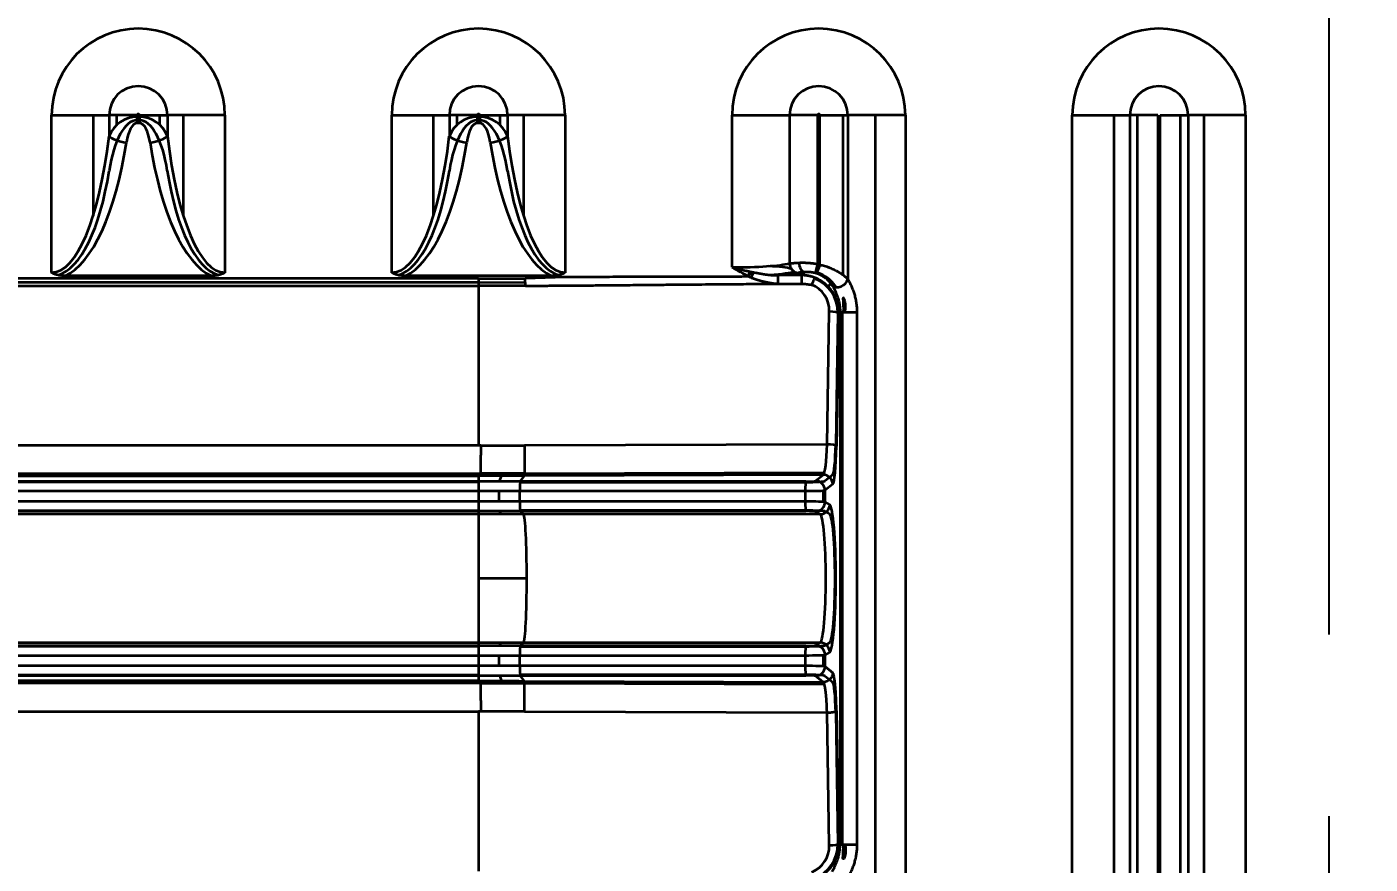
# Model space of a CAD drawing. Header units: millimetres. Extents: x 126 to 861, y 86 to 521.
# Drawn here: x 291.7 to 363.1, y 360.2 to 404.7 of the extents above; entities that cross this region are included whole.
import ezdxf

# ---------------------------------------------------------------- set-up
doc = ezdxf.new("R2010")
doc.units = ezdxf.units.MM
doc.linetypes.add('CENTER', pattern=[50.8, 31.75, -6.35, 6.35, -6.35])
doc.layers.add('10', color=7, linetype='Continuous', true_color=0xffffff)
doc.layers.add('dim', color=82, linetype='Continuous', lineweight=9)
doc.styles.add('Capful-A', font='')
doc.styles.get('Capful-A').set_extended_font_data('Microsoft YaHei')
doc.dimstyles.new('Capful-A-1.0', dxfattribs={"dimtxt": 2.5, "dimasz": 2.5, "dimexe": 1.5, "dimexo": 1, "dimgap": 1.5, "dimtad": 0, "dimdsep": 46, "dimtxsty": 'Capful-A', "dimcen": 0, "dimclrt": 2, "dimazin": 2, "dimtfac": 1, "dimtmove": 0, "dimatfit": 3, "dimfxl": 0, "dimtolj": 1, "dimtzin": 0, "dimarcsym": 0})

# ---------------------------------------------------------------- blocks, each defined once
blk = doc.blocks.new('*D37')
at = {"layer": 'Defpoints', "color": 0, "transparency": 16777216}
for p in [(355.713, 434.203), (360.922, 330.775)]:
    blk.add_point(p, dxfattribs=at)
at = {"layer": 'dim', "color": 0, "lineweight": -2, "transparency": 16777216}
blk.add_line((356.213, 434.203), (357.849, 434.203), dxfattribs=at)
at = {"layer": 'dim', "color": 2, "transparency": 16777216, "insert": (363.298, 434.203), "char_height": 2.5, "attachment_point": 5, "style": 'Capful-A', "bg_fill": 3, "box_fill_scale": 1.1, "bg_fill_color": 256, "bg_fill_true_color": 13158600, "bg_fill_transparency": 0}
blk.add_mtext('\\A1;103.43', dxfattribs=at)
at = {"layer": 'Defpoints', "color": 0, "transparency": 16777216}
blk.add_point((357.849, 434.203), dxfattribs=at)
blk = doc.blocks.new('*D38')
at = {"layer": 'Defpoints', "color": 0, "transparency": 16777216}
for p in [(406.147, 434.203), (360.922, 330.775)]:
    blk.add_point(p, dxfattribs=at)
at = {"layer": 'dim', "color": 0, "lineweight": -2, "transparency": 16777216}
blk.add_line((406.647, 434.203), (413.402, 434.203), dxfattribs=at)
at = {"layer": 'dim', "color": 2, "transparency": 16777216, "insert": (418.851, 434.203), "char_height": 2.5, "attachment_point": 5, "style": 'Capful-A', "bg_fill": 3, "box_fill_scale": 1.1, "bg_fill_color": 256, "bg_fill_true_color": 13158600, "bg_fill_transparency": 0}
blk.add_mtext('\\A1;103.43', dxfattribs=at)
at = {"layer": 'Defpoints', "color": 0, "transparency": 16777216}
blk.add_point((413.402, 434.203), dxfattribs=at)
blk = doc.blocks.new('*D39')
at = {"layer": 'Defpoints', "color": 0, "transparency": 16777216}
for p in [(406.147, 434.203), (360.922, 330.775)]:
    blk.add_point(p, dxfattribs=at)
at = {"layer": 'dim', "color": 0, "lineweight": -2, "transparency": 16777216}
blk.add_line((406.147, 434.702), (406.147, 442.193), dxfattribs=at)
at = {"layer": 'dim', "color": 2, "transparency": 16777216, "insert": (406.147, 446.831), "char_height": 2.5, "attachment_point": 5, "rotation": 90, "style": 'Capful-A', "bg_fill": 3, "box_fill_scale": 1.1, "bg_fill_color": 256, "bg_fill_true_color": 13158600, "bg_fill_transparency": 0}
blk.add_mtext('\\A1;45.23', dxfattribs=at)
at = {"layer": 'Defpoints', "color": 0, "transparency": 16777216}
blk.add_point((406.147, 442.193), dxfattribs=at)

msp = doc.modelspace()

# ---------------------------------------------------------------- linework, layer by layer
at = {"layer": '10', "color": 7, "linetype": 'Continuous', "lineweight": 35}
for p, q in [((293.001, 391.666), (293.001, 400.033)), ((293.001, 400.033), (296.058, 400.033)), ((295.204, 400.033), (295.204, 394.66)), ((296.058, 400.033), (296.058, 398.927)), ((297.54, 400.033), (296.058, 400.033)), ((296.472, 399.528), (296.472, 400.033)), ((297.54, 400.033), (297.54, 399.95)), ((297.54, 399.95), (297.674, 399.95)), ((297.54, 399.95), (297.54, 399.608)), ((297.674, 399.95), (297.674, 400.033)), ((297.674, 400.033), (299.156, 400.033)), ((297.674, 399.95), (297.674, 399.608)), ((298.742, 400.033), (298.742, 399.528)), ((302.213, 400.033), (299.156, 400.033)), ((299.156, 400.033), (299.156, 398.927)), ((300.011, 394.66), (300.011, 400.033)), ((302.213, 400.033), (302.213, 391.666)), ((311.091, 391.666), (311.091, 400.033)), ((311.091, 400.033), (314.148, 400.033)), ((313.294, 400.033), (313.294, 394.66)), ((314.148, 400.033), (314.148, 398.927)), ((315.63, 400.033), (314.148, 400.033)), ((314.562, 399.528), (314.562, 400.033)), ((315.63, 400.033), (315.63, 399.95)), ((315.63, 399.95), (315.63, 399.608)), ((315.63, 399.95), (315.764, 399.95)), ((315.764, 399.95), (315.764, 400.033)), ((315.764, 400.033), (317.246, 400.033)), ((315.764, 399.95), (315.764, 399.608)), ((316.832, 400.033), (316.832, 399.528)), ((320.303, 400.033), (317.246, 400.033)), ((317.246, 400.033), (317.246, 398.927)), ((318.101, 394.66), (318.101, 400.033)), ((320.303, 400.033), (320.303, 391.666)), ((329.181, 400.033), (332.238, 400.033)), ((329.181, 391.951), (329.181, 400.033)), ((333.72, 400.033), (332.238, 400.033)), ((332.238, 400.033), (332.238, 392.155)), ((333.72, 400.033), (333.72, 392.127)), ((333.854, 400.033), (335.336, 400.033)), ((333.854, 392.087), (333.854, 400.033)), ((335.091, 391.537), (335.091, 400.033)), ((338.393, 400.033), (335.336, 400.033)), ((335.336, 400.033), (335.336, 391.318)), ((336.811, 323.062), (336.811, 400.033)), ((338.393, 400.033), (338.393, 321.424)), ((347.271, 321.424), (347.271, 400.033)), ((347.271, 400.033), (350.328, 400.033)), ((349.474, 400.033), (349.474, 324.839)), ((350.328, 400.033), (350.328, 329.707)), ((351.81, 400.033), (350.328, 400.033)), ((350.742, 329.707), (350.742, 400.033)), ((351.81, 400.033), (351.81, 329.707)), ((351.944, 329.707), (351.944, 400.033)), ((351.944, 400.033), (353.426, 400.033)), ((353.012, 400.033), (353.012, 329.707)), ((356.483, 400.033), (353.426, 400.033)), ((353.426, 400.033), (353.426, 329.707)), ((354.281, 324.839), (354.281, 400.033)), ((356.483, 400.033), (356.483, 321.424)), ((297.674, 399.774), (297.54, 399.774)), ((297.674, 399.608), (297.54, 399.608)), ((315.764, 399.774), (315.63, 399.774)), ((315.764, 399.608), (315.63, 399.608)), ((333.72, 392.175), (333.676, 392.135)), ((301.494, 391.49), (293.72, 391.49)), ((319.584, 391.49), (311.81, 391.49)), ((332.876, 391.528), (331.63, 391.528)), ((332.876, 391.528), (333.042, 391.693)), ((315.697, 391.351), (286.552, 391.351)), ((286.552, 391.155), (315.697, 391.155)), ((286.552, 390.963), (315.697, 390.963)), ((315.697, 391.351), (315.697, 390.963)), ((315.697, 391.15), (318.188, 391.16)), ((318.189, 390.967), (318.188, 391.355)), ((334.284, 390.933), (334.436, 391.085)), ((334.23, 382.538), (334.351, 389.596)), ((334.812, 389.531), (334.691, 382.527)), ((334.852, 389.499), (334.731, 382.441)), ((334.925, 389.572), (334.852, 389.499)), ((334.925, 389.572), (334.925, 361.249)), ((335.033, 389.572), (335.033, 361.249)), ((335.816, 389.572), (335.816, 361.249)), ((315.697, 382.475), (286.552, 382.475)), ((334.23, 382.538), (318.139, 382.479)), ((318.139, 382.479), (318.145, 380.862)), ((315.789, 380.965), (286.552, 380.967)), ((286.552, 380.858), (315.698, 380.858)), ((315.697, 380.858), (315.697, 380.562)), ((318.145, 380.988), (315.791, 380.98)), ((316.809, 380.562), (316.921, 380.859)), ((317.92, 380.562), (318.145, 380.862)), ((334.085, 381.028), (318.145, 380.969)), ((334.028, 380.92), (318.145, 380.862)), ((333.623, 380.596), (334.028, 380.92)), ((334.531, 380.922), (334.125, 380.596)), ((315.697, 380.562), (286.552, 380.562)), ((315.697, 380.529), (286.552, 380.529)), ((286.552, 380.06), (315.697, 380.06)), ((317.92, 380.562), (315.697, 380.562)), ((315.697, 380.562), (315.697, 380.06)), ((315.697, 380.06), (317.896, 380.06)), ((315.697, 380.06), (315.697, 379.498)), ((316.797, 379.498), (316.797, 380.06)), ((317.896, 380.06), (333.072, 380.06)), ((317.896, 379.498), (317.896, 380.06)), ((317.913, 380.529), (333.089, 380.529)), ((333.096, 380.562), (317.92, 380.562)), ((333.072, 380.06), (333.072, 379.498)), ((334.041, 379.482), (334.041, 380.083)), ((334.531, 380.419), (334.126, 380.094)), ((334.126, 379.473), (334.126, 380.094)), ((315.697, 379.498), (286.552, 379.498)), ((317.896, 379.498), (315.697, 379.498)), ((315.697, 379.498), (315.697, 378.997)), ((333.072, 379.498), (317.896, 379.498)), ((334.126, 379.473), (334.373, 379.324)), ((286.552, 379.021), (315.697, 379.021)), ((286.552, 378.997), (315.697, 378.997)), ((315.697, 378.822), (286.552, 378.822)), ((315.697, 378.997), (317.921, 378.997)), ((315.697, 378.997), (315.697, 378.822)), ((315.697, 378.822), (315.697, 371.998)), ((318.095, 378.822), (315.697, 378.822)), ((316.897, 378.822), (316.81, 378.997)), ((333.09, 379.021), (317.914, 379.021)), ((318.095, 378.822), (317.921, 378.997)), ((317.921, 378.997), (333.097, 378.997)), ((333.871, 378.822), (318.095, 378.822)), ((333.871, 378.822), (333.624, 378.971)), ((334.125, 378.971), (334.371, 378.823)), ((318.264, 375.41), (315.697, 375.41)), ((286.552, 371.998), (315.697, 371.998)), ((315.697, 371.824), (286.552, 371.824)), ((315.697, 371.799), (286.552, 371.799)), ((315.697, 371.998), (318.095, 371.998)), ((315.697, 371.998), (315.697, 371.824)), ((317.921, 371.824), (315.697, 371.824)), ((315.697, 371.824), (315.697, 371.322)), ((316.81, 371.824), (316.897, 371.998)), ((317.914, 371.799), (333.09, 371.799)), ((317.921, 371.824), (318.095, 371.998)), ((333.097, 371.824), (317.921, 371.824)), ((318.095, 371.998), (333.871, 371.998)), ((333.624, 371.849), (333.871, 371.998)), ((334.371, 371.997), (334.125, 371.849)), ((334.373, 371.496), (334.126, 371.347)), ((286.552, 371.322), (315.697, 371.322)), ((315.697, 370.76), (286.552, 370.76)), ((315.697, 371.322), (317.896, 371.322)), ((315.697, 371.322), (315.697, 370.76)), ((315.697, 370.76), (315.697, 370.259)), ((317.896, 370.76), (315.697, 370.76)), ((316.797, 370.76), (316.797, 371.322)), ((317.896, 371.322), (333.072, 371.322)), ((317.896, 370.76), (317.896, 371.322)), ((333.072, 370.76), (317.896, 370.76)), ((333.072, 371.322), (333.072, 370.76)), ((334.041, 370.738), (334.041, 371.339)), ((334.126, 370.726), (334.126, 371.347)), ((334.126, 370.726), (334.531, 370.401)), ((286.552, 370.291), (315.697, 370.291)), ((286.552, 370.259), (315.697, 370.259)), ((315.698, 369.963), (286.552, 369.963)), ((315.697, 370.259), (315.697, 369.963)), ((315.697, 370.259), (317.92, 370.259)), ((316.809, 370.259), (316.921, 369.961)), ((333.089, 370.291), (317.913, 370.291)), ((317.92, 370.259), (333.096, 370.259)), ((318.145, 369.958), (317.92, 370.259)), ((318.139, 368.341), (318.145, 369.958)), ((318.145, 369.958), (334.028, 369.9)), ((334.028, 369.9), (333.623, 370.225)), ((334.125, 370.224), (334.531, 369.899)), ((286.552, 369.854), (315.789, 369.855)), ((315.791, 369.84), (318.145, 369.832)), ((318.145, 369.851), (334.085, 369.793)), ((286.552, 368.345), (315.697, 368.345)), ((318.139, 368.341), (334.23, 368.282)), ((334.351, 361.224), (334.23, 368.283)), ((334.691, 368.293), (334.812, 361.29)), ((334.731, 368.379), (334.852, 361.321)), ((334.925, 361.249), (334.852, 361.321)), ((335.816, 361.249), (334.925, 361.249))]:
    msp.add_line(p, q, dxfattribs=at)
for centre, radius, start, end in [((297.607, 400.033), 4.606, 0, 180), ((315.697, 400.033), 4.606, 0, 180), ((333.787, 400.033), 4.606, 0, 180), ((351.877, 400.033), 4.606, 0, 180), ((297.607, 400.033), 1.549, 0, 180), ((315.697, 400.033), 1.549, 0, 180), ((333.787, 400.033), 1.549, 0, 180), ((351.877, 400.033), 1.549, 0, 180), ((297.607, 400.033), 0.0669, 0, 180), ((315.697, 400.033), 0.0669, 0, 180), ((333.787, 400.033), 0.0669, 0, 180), ((351.877, 400.033), 0.0669, 180, 0)]:
    msp.add_arc(centre, radius, start, end, dxfattribs=at)
for centre, major_axis, ratio, start_param, end_param in [((297.54, 398.28), (0, 1.67), 0.962605, 0, 1.172601), ((297.674, 398.28), (0, 1.67), 0.962605, 5.110584, 6.283185), ((315.63, 398.28), (0, 1.67), 0.962605, 0, 1.172601), ((315.764, 398.28), (0, 1.67), 0.962605, 5.110584, 6.283185), ((297.54, 395.356), (0, 4.418), 0.36397, 0, 1.169303), ((297.54, 397.938), (0, 1.67), 0.36397, 0, 1.172601), ((297.674, 395.356), (0, 4.418), 0.36397, 5.113846, 6.283185), ((297.674, 397.938), (0, 1.67), 0.36397, 5.110584, 6.283185), ((315.63, 395.356), (0, 4.418), 0.36397, 0, 1.169303), ((315.63, 397.938), (0, 1.67), 0.36397, 0, 1.172601), ((315.764, 395.356), (0, 4.418), 0.36397, 5.113846, 6.283185), ((315.764, 397.938), (0, 1.67), 0.36397, 5.110584, 6.283185), ((293.001, 403.526), (0, 11.859), 0.27965, 3.141593, 4.314194), ((293.001, 403.184), (0, 11.859), 0.36397, 3.308949, 4.314194), ((296.98, 398.927), (-0.988, 0.151), 0.338534, 0.424744, 1.622583), ((298.235, 398.927), (0.988, 0.151), 0.338534, 4.660602, 5.858442), ((302.213, 403.184), (0, 11.859), 0.36397, 1.968991, 2.974237), ((302.213, 403.526), (0, 11.859), 0.27965, 1.968991, 3.141593), ((311.091, 403.526), (0, 11.859), 0.27965, 3.141593, 4.314194), ((311.091, 403.184), (0, 11.859), 0.36397, 3.308949, 4.314194), ((315.07, 398.927), (-0.988, 0.151), 0.338534, 0.424744, 1.622583), ((316.325, 398.927), (0.988, 0.151), 0.338534, 4.660602, 5.858442), ((320.303, 403.184), (0, 11.859), 0.36397, 1.968991, 2.974237), ((320.303, 403.526), (0, 11.859), 0.27965, 1.968991, 3.141593), ((293.001, 400.602), (0, 9.112), 0.36397, 3.242255, 4.315793), ((302.213, 400.602), (0, 9.112), 0.36397, 1.96741, 3.040916), ((311.091, 400.602), (0, 9.112), 0.36397, 3.242255, 4.315793), ((320.303, 400.602), (0, 9.112), 0.36397, 1.96741, 3.040916), ((329.181, 392.285), (-3.316, 0), 0.100758, 1.570796, 2.743384), ((329.181, 391.78), (-3.316, 0), 0.087489, 3.462517, 4.083659), ((329.181, 391.78), (-3.316, 0), 0.087489, 2.21037, 2.990712), ((329.181, 391.784), (-3.819, 0), 0.087489, 2.26703, 2.743395), ((332.876, 391.027), (0, -0.502), 0.000567, 3.228859, 4.611209), ((332.838, 389.488), (0.908, 1.837), 0.978881, 5.168702, 6.367316), ((315.696, 1058.587), (667.236, 0), 1, 4.71239, 4.716123), ((332.838, 389.585), (0.723, 1.371), 0.970103, 5.192776, 6.391384), ((332.793, 389.442), (0.964, 1.828), 0.970103, 5.228665, 6.387698), ((334.873, 391.318), (0.423, 0.271), 0.788078, 3.342078, 5.601752), ((334.352, 389.499), (-0.502, 0.009), 0.19303, 3.230536, 4.716418), ((335.425, 389.572), (0.502, 0), 0.000008, 3.228859, 5.602546), ((334.015, 382.925), (0.002, 2.01), 0.109359, 3.211816, 4.518605), ((334.23, 382.441), (-0.502, 0.009), 0.19303, 3.230536, 4.716418), ((334.519, 382.927), (0, 2.01), 0.087488, 3.208573, 4.512011), ((334.515, 382.925), (0, 2.513), 0.087488, 3.211633, 4.518421), ((334.03, 380.419), (-0.314, 0.392), 0.993771, 4.03958, 5.607942), ((317.922, 380.06), (0, 0.502), 0.052336, 0.069813, 1.570796), ((333.098, 380.06), (0, -0.502), 0.052336, 3.211406, 4.712389), ((333.124, 380.096), (1.005, 0.002), 0.034915, 4.659965, 6.195855), ((333.124, 380.599), (1.005, 0.004), 0.06983, 4.676506, 6.190501), ((333.123, 380.597), (0.502, 0.002), 0.06983, 4.659772, 6.195662), ((333.625, 380.094), (-0.314, 0.392), 0.993771, 4.03958, 5.607942), ((317.922, 379.498), (0, 0.502), 0.052336, 1.570796, 3.089233), ((333.124, 379.472), (-1.005, 0.001), 0.026168, 3.228895, 4.764785), ((333.098, 379.498), (0, -0.502), 0.052336, 4.712389, 6.230825), ((333.625, 379.473), (0.259, 0.431), 0.994831, 3.682248, 5.251218), ((333.872, 379.324), (-0.259, -0.431), 0.994831, 0.540656, 2.109626), ((334.355, 375.41), (0, 3.92), 0.087209, 3.193953, 6.230825), ((318.085, 375.41), (0, -3.417), 0.052336, 0.05236, 3.089233), ((333.124, 378.969), (-1.005, 0.003), 0.052336, 3.234366, 4.746961), ((333.123, 378.97), (-0.502, 0.001), 0.052336, 3.229003, 4.764893), ((333.854, 375.41), (0, 3.417), 0.092337, 3.193953, 6.230825), ((334.357, 375.41), (0, 3.417), 0.087209, 3.191669, 6.233109), ((317.922, 371.322), (0, 0.502), 0.052336, 0.05236, 1.570796), ((333.098, 371.322), (0, -0.502), 0.052336, 3.193953, 4.712389), ((333.124, 371.852), (1.005, 0.003), 0.052336, 4.677817, 6.190412), ((333.123, 371.85), (0.502, 0.001), 0.052336, 4.659885, 6.195775), ((333.625, 371.347), (-0.259, 0.431), 0.994831, 4.17356, 5.74253), ((333.872, 371.496), (0.259, -0.431), 0.994831, 1.031967, 2.600937), ((317.922, 370.76), (0, 0.503), 0.052336, 1.570796, 3.071779), ((333.124, 371.348), (1.005, 0.001), 0.026168, 4.659993, 6.195883), ((333.098, 370.76), (0, -0.503), 0.052336, 4.712389, 6.213372), ((333.124, 370.725), (-1.005, 0.002), 0.034915, 3.228923, 4.764813), ((333.625, 370.726), (0.314, 0.392), 0.993771, 3.816836, 5.385198), ((333.124, 370.221), (-1.005, 0.004), 0.06983, 3.234277, 4.748272), ((333.123, 370.224), (-0.502, 0.002), 0.06983, 3.229116, 4.765006), ((334.519, 367.893), (0, 2.01), 0.087488, 4.912767, 6.216201), ((332.838, 361.236), (-0.723, 1.371), 0.970103, 3.033449, 4.232001), ((332.793, 361.378), (-0.964, 1.828), 0.970103, 3.037066, 4.196113), ((332.838, 361.333), (-0.908, 1.837), 0.978881, 3.057463, 4.256076), ((334.352, 361.321), (-0.502, -0.009), 0.19303, 1.566767, 3.052649)]:
    msp.add_ellipse(centre, major_axis=major_axis, ratio=ratio, start_param=start_param, end_param=end_param, dxfattribs=at)
for points, knots in [([(332.238, 392.155), (332.241, 392.156), (332.248, 392.157), (332.259, 392.158), (332.27, 392.159), (332.281, 392.161), (332.293, 392.162), (332.305, 392.164), (332.317, 392.165), (332.329, 392.166), (332.342, 392.167), (332.355, 392.169), (332.368, 392.17), (332.381, 392.171), (332.395, 392.172), (332.408, 392.174), (332.422, 392.175), (332.437, 392.176), (332.451, 392.177), (332.466, 392.178), (332.48, 392.179), (332.495, 392.18), (332.51, 392.181), (332.526, 392.182), (332.541, 392.183), (332.557, 392.184), (332.572, 392.185), (332.588, 392.186), (332.604, 392.187), (332.62, 392.188), (332.636, 392.189), (332.652, 392.19), (332.668, 392.191), (332.684, 392.192), (332.701, 392.192), (332.717, 392.193), (332.728, 392.194), (332.734, 392.194)], [0, 0, 0, 0, 0.031694, 0.063205, 0.094531, 0.125674, 0.156633, 0.187409, 0.218, 0.248408, 0.278633, 0.308673, 0.33853, 0.368203, 0.397692, 0.426998, 0.45612, 0.485058, 0.513813, 0.542384, 0.570772, 0.598975, 0.626995, 0.654832, 0.682485, 0.709954, 0.73724, 0.764342, 0.79126, 0.817995, 0.844546, 0.870914, 0.897098, 0.923099, 0.948916, 0.97455, 1, 1, 1, 1]), ([(332.238, 392.155), (332.239, 392.123), (332.243, 392.091), (332.256, 392.028), (332.266, 391.997), (332.29, 391.938), (332.304, 391.909), (332.338, 391.855), (332.358, 391.83), (332.401, 391.784), (332.424, 391.763), (332.474, 391.726), (332.5, 391.71), (332.555, 391.684), (332.584, 391.674), (332.642, 391.66), (332.672, 391.656), (332.701, 391.655)], [0, 0, 0, 0, 0.125, 0.125, 0.25, 0.25, 0.375, 0.375, 0.5, 0.5, 0.625, 0.625, 0.75, 0.75, 0.875, 0.875, 1, 1, 1, 1]), ([(332.734, 392.194), (332.74, 392.194), (332.751, 392.195), (332.769, 392.196), (332.787, 392.197), (332.804, 392.197), (332.822, 392.198), (332.841, 392.198), (332.859, 392.199), (332.877, 392.199), (332.896, 392.199), (332.914, 392.199), (332.933, 392.199), (332.952, 392.199), (332.971, 392.199), (332.99, 392.199), (333.009, 392.198), (333.028, 392.198), (333.047, 392.197), (333.067, 392.197), (333.086, 392.196), (333.105, 392.195), (333.125, 392.195), (333.145, 392.194), (333.164, 392.192), (333.184, 392.191), (333.204, 392.19), (333.223, 392.189), (333.243, 392.187), (333.263, 392.186), (333.283, 392.184), (333.303, 392.183), (333.323, 392.181), (333.343, 392.179), (333.363, 392.177), (333.383, 392.175), (333.403, 392.173), (333.422, 392.171), (333.442, 392.168), (333.462, 392.166), (333.482, 392.164), (333.502, 392.161), (333.522, 392.158), (333.542, 392.156), (333.562, 392.153), (333.582, 392.15), (333.602, 392.147), (333.622, 392.144), (333.641, 392.141), (333.661, 392.137), (333.681, 392.134), (333.701, 392.13), (333.714, 392.128), (333.72, 392.127)], [0, 0, 0, 0, 0.020665, 0.041283, 0.061853, 0.082375, 0.10285, 0.123278, 0.14366, 0.163996, 0.184287, 0.204531, 0.224731, 0.244886, 0.264997, 0.285063, 0.305086, 0.325066, 0.345003, 0.364897, 0.384748, 0.404558, 0.424327, 0.444054, 0.463741, 0.483387, 0.502994, 0.52256, 0.542088, 0.561576, 0.581026, 0.600438, 0.619812, 0.639149, 0.658449, 0.677713, 0.69694, 0.716132, 0.735288, 0.754409, 0.773496, 0.792549, 0.811568, 0.830554, 0.849507, 0.868428, 0.887317, 0.906174, 0.925, 0.943795, 0.96256, 0.981294, 1, 1, 1, 1]), ([(332.734, 392.194), (332.735, 392.16), (332.739, 392.127), (332.749, 392.062), (332.757, 392.031), (332.774, 391.972), (332.784, 391.945), (332.801, 391.907), (332.807, 391.895), (332.819, 391.873), (332.831, 391.851), (332.844, 391.831), (332.858, 391.812), (332.865, 391.803), (332.889, 391.776), (332.906, 391.759), (332.942, 391.731), (332.961, 391.719), (333.001, 391.702), (333.021, 391.696), (333.042, 391.693)], [0, 0, 0, 0, 0.125, 0.125, 0.25, 0.25, 0.375, 0.375, 0.4375, 0.4375, 0.5, 0.5625, 0.5625, 0.625, 0.625, 0.75, 0.75, 0.875, 0.875, 1, 1, 1, 1]), ([(333.72, 392.127), (333.719, 392.123), (333.718, 392.116), (333.715, 392.106), (333.713, 392.095), (333.71, 392.085), (333.707, 392.074), (333.705, 392.064), (333.703, 392.054), (333.7, 392.044), (333.698, 392.034), (333.695, 392.025), (333.693, 392.015), (333.691, 392.006), (333.689, 391.996), (333.686, 391.987), (333.684, 391.978), (333.682, 391.97), (333.68, 391.961), (333.678, 391.952), (333.676, 391.944), (333.674, 391.936), (333.672, 391.928), (333.67, 391.92), (333.668, 391.912), (333.666, 391.904), (333.664, 391.897), (333.662, 391.889), (333.661, 391.882), (333.659, 391.875), (333.657, 391.868), (333.656, 391.862), (333.654, 391.855), (333.653, 391.849), (333.651, 391.842), (333.65, 391.836), (333.648, 391.83), (333.647, 391.825), (333.645, 391.819), (333.644, 391.813), (333.643, 391.808), (333.641, 391.799), (333.638, 391.788), (333.634, 391.773), (333.631, 391.76), (333.628, 391.747), (333.624, 391.734), (333.621, 391.722), (333.619, 391.711), (333.616, 391.7), (333.614, 391.69), (333.611, 391.681), (333.609, 391.673), (333.607, 391.666), (333.606, 391.659), (333.604, 391.653), (333.603, 391.649), (333.602, 391.645), (333.601, 391.643), (333.601, 391.642)], [0, 0, 0, 0, 0.015091, 0.030046, 0.044867, 0.059552, 0.074103, 0.088518, 0.102799, 0.116944, 0.130955, 0.144831, 0.158571, 0.172177, 0.185647, 0.198983, 0.212183, 0.225249, 0.238179, 0.250975, 0.263635, 0.276161, 0.288552, 0.300807, 0.312928, 0.324913, 0.336764, 0.34848, 0.36006, 0.371506, 0.382817, 0.393993, 0.405033, 0.415939, 0.42671, 0.437346, 0.447847, 0.458213, 0.468444, 0.47854, 0.488501, 0.498327, 0.526623, 0.55507, 0.583668, 0.612418, 0.641319, 0.670372, 0.699576, 0.728933, 0.758442, 0.788102, 0.817916, 0.847881, 0.877999, 0.90827, 0.938694, 0.96927, 1, 1, 1, 1]), ([(293.72, 391.49), (293.657, 391.49), (293.595, 391.494), (293.472, 391.507), (293.411, 391.518), (293.32, 391.539), (293.29, 391.548), (293.231, 391.566), (293.201, 391.576), (293.142, 391.599), (293.099, 391.617), (293.05, 391.641), (293.025, 391.654), (293.015, 391.659), (293.01, 391.662), (293.008, 391.663), (293.004, 391.665), (293.003, 391.666), (293.001, 391.666)], [0, 0, 0, 0, 0.25, 0.25, 0.5, 0.5, 0.625, 0.625, 0.75, 0.75, 0.875, 0.9375, 0.96875, 0.984375, 0.984375, 0.992187, 0.992187, 1, 1, 1, 1]), ([(302.213, 391.666), (302.212, 391.666), (302.21, 391.665), (302.207, 391.663), (302.205, 391.662), (302.2, 391.659), (302.189, 391.654), (302.165, 391.641), (302.115, 391.617), (302.072, 391.599), (302.028, 391.582), (302.013, 391.576), (301.984, 391.566), (301.939, 391.552), (301.894, 391.539), (301.803, 391.518), (301.742, 391.507), (301.619, 391.494), (301.557, 391.49), (301.494, 391.49)], [0, 0, 0, 0, 0.007813, 0.007813, 0.015625, 0.015625, 0.03125, 0.0625, 0.125, 0.25, 0.25, 0.3125, 0.3125, 0.375, 0.5, 0.5, 0.75, 0.75, 1, 1, 1, 1]), ([(311.81, 391.49), (311.747, 391.49), (311.685, 391.494), (311.562, 391.507), (311.501, 391.518), (311.41, 391.539), (311.38, 391.548), (311.321, 391.566), (311.291, 391.576), (311.232, 391.599), (311.189, 391.617), (311.14, 391.641), (311.115, 391.654), (311.105, 391.659), (311.1, 391.662), (311.098, 391.663), (311.094, 391.665), (311.093, 391.666), (311.091, 391.666)], [0, 0, 0, 0, 0.25, 0.25, 0.5, 0.5, 0.625, 0.625, 0.75, 0.75, 0.875, 0.9375, 0.96875, 0.984375, 0.984375, 0.992187, 0.992187, 1, 1, 1, 1]), ([(320.303, 391.666), (320.302, 391.666), (320.3, 391.665), (320.297, 391.663), (320.295, 391.662), (320.29, 391.659), (320.279, 391.654), (320.255, 391.641), (320.205, 391.617), (320.162, 391.599), (320.118, 391.582), (320.103, 391.576), (320.074, 391.566), (320.029, 391.552), (319.984, 391.539), (319.893, 391.518), (319.832, 391.507), (319.709, 391.494), (319.647, 391.49), (319.584, 391.49)], [0, 0, 0, 0, 0.007813, 0.007813, 0.015625, 0.015625, 0.03125, 0.0625, 0.125, 0.25, 0.25, 0.3125, 0.3125, 0.375, 0.5, 0.5, 0.75, 0.75, 1, 1, 1, 1]), ([(330.057, 391.453), (329.891, 391.452), (329.536, 391.451), (328.97, 391.449), (328.339, 391.448), (327.642, 391.446), (326.88, 391.444), (326.052, 391.442), (324.971, 391.439), (323.727, 391.437), (322.407, 391.433), (321.288, 391.43), (320.609, 391.428), (320.304, 391.427)], [0, 0, 0, 0, 0.051245, 0.109219, 0.17392, 0.24535, 0.323507, 0.408393, 0.500007, 0.655898, 0.791194, 0.905895, 1, 1, 1, 1]), ([(329.181, 391.951), (329.202, 391.945), (329.244, 391.935), (329.306, 391.919), (329.366, 391.904), (329.426, 391.889), (329.484, 391.875), (329.541, 391.861), (329.596, 391.848), (329.651, 391.835), (329.704, 391.822), (329.755, 391.81), (329.806, 391.798), (329.855, 391.787), (329.903, 391.776), (329.95, 391.765), (329.995, 391.755), (330.039, 391.746), (330.082, 391.736), (330.11, 391.73), (330.124, 391.727)], [0, 0, 0, 0, 0.066975, 0.132587, 0.196843, 0.259748, 0.321308, 0.381528, 0.44041, 0.497957, 0.55417, 0.609051, 0.662599, 0.714814, 0.765694, 0.815238, 0.863444, 0.910308, 0.955828, 1, 1, 1, 1]), ([(329.181, 391.951), (329.326, 391.868), (329.471, 391.785), (329.765, 391.624), (329.914, 391.546), (330.067, 391.474)], [0, 0, 0, 0, 0.5, 0.5, 1, 1, 1, 1]), ([(330.067, 391.474), (330.077, 391.518), (330.088, 391.562), (330.107, 391.648), (330.116, 391.689), (330.124, 391.727)], [0, 0, 0, 0, 0.5, 0.5, 1, 1, 1, 1]), ([(330.201, 391.398), (330.212, 391.424), (330.223, 391.449), (330.246, 391.5), (330.257, 391.525), (330.279, 391.575), (330.289, 391.598), (330.309, 391.644), (330.319, 391.665), (330.327, 391.685)], [0, 0, 0, 0, 0.25, 0.25, 0.5, 0.5, 0.75, 0.75, 1, 1, 1, 1]), ([(330.204, 391.397), (330.219, 391.392), (330.248, 391.381), (330.292, 391.365), (330.335, 391.35), (330.378, 391.335), (330.421, 391.321), (330.463, 391.307), (330.505, 391.294), (330.547, 391.281), (330.588, 391.269), (330.628, 391.257), (330.669, 391.246), (330.709, 391.235), (330.748, 391.225), (330.788, 391.215), (330.826, 391.206), (330.865, 391.197), (330.903, 391.189), (330.941, 391.181), (330.978, 391.173), (331.016, 391.166), (331.052, 391.159), (331.088, 391.152), (331.124, 391.145), (331.159, 391.138), (331.193, 391.132), (331.226, 391.125), (331.259, 391.119), (331.29, 391.113), (331.32, 391.107), (331.349, 391.102), (331.376, 391.098), (331.402, 391.094), (331.426, 391.091), (331.45, 391.089), (331.472, 391.087), (331.493, 391.085), (331.513, 391.084), (331.531, 391.084), (331.548, 391.083), (331.564, 391.083), (331.578, 391.084), (331.591, 391.084), (331.603, 391.085), (331.613, 391.086), (331.622, 391.088), (331.628, 391.089), (331.63, 391.089)], [0, 0, 0, 0, 0.031989, 0.063641, 0.094955, 0.125931, 0.15657, 0.186871, 0.216834, 0.246456, 0.275737, 0.304675, 0.333268, 0.361514, 0.389411, 0.416955, 0.444144, 0.470972, 0.497436, 0.523533, 0.550014, 0.576021, 0.601556, 0.626622, 0.65122, 0.675353, 0.699024, 0.722236, 0.744991, 0.767291, 0.787763, 0.807372, 0.826108, 0.843968, 0.860944, 0.877034, 0.892231, 0.906532, 0.919935, 0.932437, 0.944036, 0.954731, 0.964521, 0.973408, 0.981394, 0.988482, 0.99468, 1, 1, 1, 1]), ([(330.327, 391.685), (330.359, 391.678), (330.421, 391.666), (330.516, 391.647), (330.611, 391.629), (330.708, 391.612), (330.805, 391.595), (330.902, 391.58), (330.978, 391.569), (331.031, 391.562), (331.061, 391.559), (331.091, 391.555), (331.121, 391.552), (331.151, 391.549), (331.18, 391.546), (331.209, 391.543), (331.239, 391.54), (331.268, 391.538), (331.296, 391.536), (331.325, 391.534), (331.354, 391.532), (331.382, 391.531), (331.41, 391.53), (331.438, 391.529), (331.466, 391.528), (331.494, 391.527), (331.522, 391.527), (331.549, 391.527), (331.576, 391.527), (331.603, 391.527), (331.621, 391.528), (331.63, 391.528)], [0, 0, 0, 0, 0.071988, 0.144514, 0.217619, 0.29135, 0.365749, 0.440863, 0.516737, 0.539894, 0.56294, 0.585874, 0.608696, 0.631406, 0.654004, 0.676489, 0.698862, 0.721121, 0.743267, 0.765299, 0.787217, 0.80902, 0.830708, 0.85228, 0.873736, 0.895076, 0.916298, 0.937402, 0.958387, 0.979253, 1, 1, 1, 1]), ([(331.63, 391.089), (331.63, 391.115), (331.63, 391.142), (331.63, 391.195), (331.63, 391.221), (331.63, 391.273), (331.63, 391.298), (331.63, 391.345), (331.63, 391.368), (331.63, 391.409), (331.63, 391.428), (331.63, 391.461), (331.63, 391.475), (331.63, 391.498), (331.63, 391.507), (331.63, 391.521), (331.63, 391.525), (331.63, 391.528)], [0, 0, 0, 0, 0.125, 0.125, 0.25, 0.25, 0.375, 0.375, 0.5, 0.5, 0.625, 0.625, 0.75, 0.75, 0.875, 0.875, 1, 1, 1, 1]), ([(333.592, 391.392), (333.585, 391.395), (333.572, 391.4), (333.551, 391.408), (333.531, 391.415), (333.511, 391.422), (333.491, 391.429), (333.471, 391.435), (333.451, 391.441), (333.432, 391.447), (333.412, 391.453), (333.393, 391.458), (333.373, 391.464), (333.354, 391.468), (333.335, 391.473), (333.316, 391.478), (333.297, 391.482), (333.278, 391.486), (333.26, 391.49), (333.241, 391.493), (333.223, 391.497), (333.205, 391.5), (333.187, 391.503), (333.169, 391.505), (333.152, 391.508), (333.134, 391.51), (333.117, 391.513), (333.1, 391.515), (333.083, 391.517), (333.066, 391.518), (333.049, 391.52), (333.032, 391.521), (333.016, 391.523), (333, 391.524), (332.984, 391.525), (332.968, 391.525), (332.952, 391.526), (332.937, 391.527), (332.921, 391.527), (332.906, 391.527), (332.891, 391.528), (332.881, 391.528), (332.876, 391.528)], [0, 0, 0, 0, 0.029852, 0.059451, 0.088796, 0.117889, 0.14673, 0.175319, 0.203656, 0.231743, 0.259579, 0.287164, 0.314499, 0.341584, 0.36842, 0.395007, 0.421345, 0.447436, 0.473279, 0.498875, 0.524223, 0.549326, 0.574182, 0.598793, 0.623157, 0.647277, 0.671151, 0.694781, 0.718166, 0.741307, 0.764203, 0.786856, 0.809264, 0.83143, 0.853351, 0.87503, 0.896465, 0.917658, 0.938607, 0.959314, 0.979778, 1, 1, 1, 1]), ([(333.624, 391.635), (333.619, 391.636), (333.609, 391.639), (333.594, 391.643), (333.579, 391.647), (333.564, 391.651), (333.55, 391.654), (333.535, 391.658), (333.52, 391.661), (333.506, 391.664), (333.492, 391.667), (333.477, 391.67), (333.463, 391.672), (333.449, 391.675), (333.435, 391.677), (333.421, 391.679), (333.408, 391.681), (333.394, 391.683), (333.381, 391.685), (333.367, 391.687), (333.354, 391.688), (333.341, 391.69), (333.328, 391.691), (333.315, 391.692), (333.302, 391.693), (333.289, 391.694), (333.277, 391.695), (333.264, 391.696), (333.252, 391.697), (333.24, 391.697), (333.228, 391.698), (333.216, 391.698), (333.204, 391.698), (333.192, 391.699), (333.181, 391.699), (333.169, 391.699), (333.158, 391.699), (333.147, 391.699), (333.136, 391.698), (333.125, 391.698), (333.114, 391.698), (333.103, 391.697), (333.093, 391.697), (333.082, 391.696), (333.072, 391.696), (333.062, 391.695), (333.052, 391.694), (333.045, 391.694), (333.042, 391.693)], [0, 0, 0, 0, 0.024258, 0.048337, 0.072241, 0.095973, 0.119537, 0.142938, 0.16618, 0.189265, 0.2122, 0.234988, 0.257633, 0.280141, 0.302515, 0.32476, 0.346881, 0.368883, 0.390771, 0.41255, 0.434224, 0.455799, 0.47728, 0.498672, 0.519981, 0.541212, 0.56237, 0.583461, 0.604491, 0.625465, 0.646389, 0.667268, 0.688108, 0.708915, 0.729695, 0.750453, 0.771195, 0.791928, 0.812657, 0.833388, 0.854126, 0.874878, 0.895649, 0.916446, 0.937274, 0.958138, 0.979045, 1, 1, 1, 1]), ([(333.592, 391.392), (333.586, 391.388), (333.577, 391.376), (333.554, 391.337), (333.54, 391.31), (333.508, 391.244), (333.491, 391.205), (333.453, 391.119), (333.433, 391.072), (333.413, 391.023)], [0, 0, 0, 0, 0.25, 0.25, 0.5, 0.5, 0.75, 0.75, 1, 1, 1, 1]), ([(334.501, 390.987), (334.485, 391.013), (334.467, 391.041), (334.436, 391.084), (334.425, 391.099), (334.402, 391.128), (334.39, 391.143), (334.352, 391.188), (334.324, 391.219), (334.262, 391.279), (334.229, 391.31), (334.183, 391.348), (334.174, 391.355), (334.154, 391.37), (334.125, 391.392), (334.095, 391.414), (334.032, 391.457), (333.987, 391.484), (333.915, 391.522), (333.89, 391.534), (333.839, 391.558), (333.787, 391.58), (333.734, 391.6), (333.68, 391.618), (333.652, 391.627), (333.625, 391.634)], [0, 0, 0, 0, 0.125, 0.125, 0.1875, 0.1875, 0.25, 0.25, 0.375, 0.375, 0.5, 0.5, 0.53125, 0.53125, 0.5625, 0.625, 0.625, 0.75, 0.75, 0.8125, 0.8125, 0.875, 0.9375, 0.9375, 1, 1, 1, 1]), ([(333.854, 392.085), (333.853, 392.082), (333.85, 392.075), (333.847, 392.065), (333.843, 392.054), (333.839, 392.044), (333.836, 392.033), (333.832, 392.023), (333.828, 392.012), (333.824, 392.002), (333.82, 391.991), (333.816, 391.981), (333.812, 391.97), (333.808, 391.96), (333.804, 391.949), (333.8, 391.939), (333.795, 391.928), (333.791, 391.918), (333.787, 391.907), (333.783, 391.897), (333.778, 391.887), (333.774, 391.877), (333.77, 391.867), (333.765, 391.857), (333.761, 391.847), (333.757, 391.837), (333.753, 391.828), (333.748, 391.818), (333.744, 391.809), (333.74, 391.8), (333.736, 391.791), (333.731, 391.782), (333.727, 391.773), (333.723, 391.764), (333.719, 391.756), (333.715, 391.748), (333.711, 391.74), (333.707, 391.732), (333.704, 391.724), (333.7, 391.717), (333.696, 391.71), (333.693, 391.703), (333.689, 391.696), (333.686, 391.69), (333.682, 391.684), (333.679, 391.678), (333.676, 391.672), (333.673, 391.667), (333.67, 391.662), (333.667, 391.657), (333.665, 391.653), (333.662, 391.649), (333.66, 391.645), (333.657, 391.641), (333.655, 391.638), (333.653, 391.635), (333.651, 391.633), (333.649, 391.631), (333.648, 391.629), (333.647, 391.628), (333.646, 391.628)], [0, 0, 0, 0, 0.014805, 0.029699, 0.044681, 0.059753, 0.074914, 0.090164, 0.105503, 0.120931, 0.136448, 0.152054, 0.167749, 0.183532, 0.199403, 0.215363, 0.231411, 0.247547, 0.26377, 0.280081, 0.296479, 0.312964, 0.329536, 0.346194, 0.362938, 0.379768, 0.396683, 0.413683, 0.430767, 0.447936, 0.465189, 0.482525, 0.499944, 0.517446, 0.53503, 0.552695, 0.570442, 0.58827, 0.606178, 0.624166, 0.642233, 0.660379, 0.678604, 0.696907, 0.715287, 0.733745, 0.752279, 0.770889, 0.789575, 0.808337, 0.827173, 0.846084, 0.865068, 0.884127, 0.903258, 0.922462, 0.941739, 0.961088, 0.980508, 1, 1, 1, 1]), ([(334.713, 390.892), (334.672, 390.955), (334.627, 391.016), (334.518, 391.148), (334.452, 391.217), (334.305, 391.347), (334.225, 391.408), (333.998, 391.551), (333.838, 391.623), (333.675, 391.67)], [0, 0, 0, 0, 0.17524, 0.17524, 0.398254, 0.398254, 0.621268, 0.621268, 1, 1, 1, 1]), ([(333.854, 392.087), (333.938, 392.067), (334.02, 392.046), (334.141, 392.01), (334.181, 391.997), (334.241, 391.977), (334.26, 391.97), (334.299, 391.956), (334.319, 391.949), (334.414, 391.914), (334.487, 391.883), (334.593, 391.835), (334.628, 391.818), (334.678, 391.793), (334.695, 391.784), (334.728, 391.767), (334.744, 391.758), (334.825, 391.714), (334.885, 391.678), (334.997, 391.606), (335.049, 391.569), (335.121, 391.514), (335.144, 391.495), (335.178, 391.468), (335.188, 391.459), (335.21, 391.44), (335.22, 391.431), (335.27, 391.386), (335.306, 391.351), (335.336, 391.318)], [0, 0, 0, 0, 0.125, 0.125, 0.1875, 0.1875, 0.21875, 0.21875, 0.25, 0.25, 0.375, 0.375, 0.4375, 0.4375, 0.46875, 0.46875, 0.5, 0.5, 0.625, 0.625, 0.75, 0.75, 0.8125, 0.8125, 0.84375, 0.84375, 0.875, 0.875, 1, 1, 1, 1]), ([(318.189, 390.967), (318.292, 390.968), (318.504, 390.969), (318.833, 390.97), (319.181, 390.972), (319.55, 390.974), (319.938, 390.977), (320.346, 390.98), (320.774, 390.983), (321.222, 390.986), (321.69, 390.99), (322.178, 390.994), (322.686, 390.999), (323.214, 391.003), (323.761, 391.008), (324.329, 391.014), (325.005, 391.02), (325.768, 391.028), (326.597, 391.035), (327.381, 391.042), (328.12, 391.048), (328.815, 391.054), (329.464, 391.059), (330.069, 391.063), (330.629, 391.066), (331.145, 391.069), (331.473, 391.07), (331.63, 391.071)], [0, 0, 0, 0, 0.022964, 0.047409, 0.073335, 0.100743, 0.129632, 0.160003, 0.191855, 0.225188, 0.260003, 0.296299, 0.334076, 0.373335, 0.414075, 0.456297, 0.5, 0.564994, 0.626656, 0.684986, 0.739984, 0.79165, 0.839984, 0.884986, 0.926656, 0.964994, 1, 1, 1, 1]), ([(331.63, 391.076), (331.965, 391.076), (332.3, 391.077), (332.715, 391.078), (332.796, 391.078), (332.876, 391.078)], [0, 0, 0, 0, 0.806656, 0.806656, 1, 1, 1, 1]), ([(332.876, 391.078), (332.883, 391.078), (332.897, 391.078), (332.918, 391.077), (332.939, 391.077), (332.959, 391.076), (332.98, 391.075), (333.001, 391.074), (333.022, 391.072), (333.042, 391.07), (333.063, 391.068), (333.083, 391.066), (333.104, 391.063), (333.125, 391.06), (333.146, 391.057), (333.169, 391.054), (333.194, 391.05), (333.218, 391.047), (333.242, 391.043), (333.267, 391.04), (333.291, 391.037), (333.315, 391.034), (333.34, 391.031), (333.364, 391.028), (333.389, 391.026), (333.405, 391.024), (333.413, 391.023)], [0, 0, 0, 0, 0.038523, 0.07704, 0.115547, 0.154042, 0.192522, 0.230986, 0.269431, 0.307854, 0.346253, 0.384625, 0.422967, 0.461278, 0.499555, 0.545214, 0.590737, 0.636158, 0.681511, 0.726831, 0.772153, 0.81751, 0.862938, 0.908472, 0.954147, 1, 1, 1, 1]), ([(334.501, 390.987), (334.522, 390.951), (334.543, 390.913), (334.577, 390.851), (334.589, 390.83), (334.612, 390.786), (334.624, 390.763), (334.659, 390.692), (334.683, 390.642), (334.712, 390.574), (334.718, 390.561), (334.729, 390.533), (334.735, 390.519), (334.752, 390.476), (334.763, 390.446), (334.796, 390.356), (334.816, 390.293), (334.844, 390.194), (334.852, 390.16), (334.864, 390.108), (334.868, 390.09), (334.876, 390.055), (334.879, 390.037), (334.896, 389.947), (334.907, 389.874), (334.921, 389.725), (334.925, 389.649), (334.925, 389.572)], [0, 0, 0, 0, 0.125, 0.125, 0.1875, 0.1875, 0.25, 0.25, 0.375, 0.375, 0.40625, 0.40625, 0.4375, 0.4375, 0.5, 0.5, 0.625, 0.625, 0.6875, 0.6875, 0.71875, 0.71875, 0.75, 0.75, 0.875, 0.875, 1, 1, 1, 1]), ([(335.336, 391.318), (335.364, 391.269), (335.392, 391.216), (335.435, 391.131), (335.45, 391.101), (335.479, 391.041), (335.493, 391.01), (335.536, 390.915), (335.564, 390.848), (335.597, 390.76), (335.604, 390.742), (335.617, 390.706), (335.636, 390.652), (335.654, 390.596), (335.689, 390.483), (335.71, 390.406), (335.738, 390.286), (335.746, 390.245), (335.762, 390.163), (335.77, 390.122), (335.789, 389.997), (335.799, 389.913), (335.812, 389.744), (335.816, 389.658), (335.816, 389.572)], [0, 0, 0, 0, 0.125, 0.125, 0.1875, 0.1875, 0.25, 0.25, 0.375, 0.375, 0.40625, 0.40625, 0.4375, 0.5, 0.5, 0.625, 0.625, 0.6875, 0.6875, 0.75, 0.75, 0.875, 0.875, 1, 1, 1, 1]), ([(335.185, 389.572), (335.188, 389.585), (335.191, 389.599), (335.204, 389.68), (335.212, 389.756), (335.215, 389.911), (335.21, 389.99), (335.189, 390.126), (335.174, 390.182), (335.13, 390.305), (335.103, 390.332), (335.076, 390.305), (335.075, 390.252), (335.083, 390.114), (335.087, 390.057), (335.094, 389.926), (335.098, 389.85), (335.099, 389.703), (335.097, 389.633), (335.094, 389.572)], [0, 0, 0, 0, 0.022014, 0.022014, 0.120982, 0.120982, 0.21995, 0.21995, 0.318918, 0.318918, 0.516855, 0.516855, 0.714791, 0.714791, 0.81376, 0.81376, 0.912728, 0.912728, 1, 1, 1, 1]), ([(315.819, 382.475), (315.818, 382.366), (315.817, 382.26), (315.815, 382.055), (315.814, 381.955), (315.813, 381.835), (315.813, 381.811), (315.812, 381.764), (315.811, 381.695), (315.81, 381.63), (315.809, 381.503), (315.807, 381.424), (315.805, 381.332), (315.805, 381.314), (315.804, 381.28), (315.803, 381.229), (315.802, 381.183), (315.799, 381.096), (315.796, 381.046), (315.792, 380.994), (315.791, 380.984), (315.789, 380.965), (315.788, 380.956), (315.784, 380.93), (315.781, 380.916), (315.776, 380.897), (315.774, 380.892), (315.768, 380.882), (315.765, 380.877), (315.759, 380.871), (315.757, 380.869), (315.752, 380.866), (315.749, 380.865), (315.743, 380.863), (315.741, 380.862), (315.736, 380.861), (315.733, 380.86), (315.728, 380.859), (315.727, 380.859), (315.722, 380.859), (315.72, 380.859), (315.715, 380.858), (315.712, 380.858), (315.706, 380.858), (315.702, 380.858), (315.699, 380.858)], [0, 0, 0, 0, 0.125, 0.125, 0.25, 0.25, 0.28125, 0.28125, 0.3125, 0.375, 0.375, 0.5, 0.5, 0.53125, 0.53125, 0.5625, 0.625, 0.625, 0.75, 0.75, 0.78125, 0.78125, 0.8125, 0.8125, 0.875, 0.875, 0.90625, 0.90625, 0.9375, 0.9375, 0.953125, 0.953125, 0.96875, 0.96875, 0.976563, 0.976563, 0.984375, 0.984375, 0.988281, 0.988281, 0.992188, 0.992188, 0.996094, 0.996094, 1, 1, 1, 1]), ([(315.699, 369.963), (315.702, 369.963), (315.706, 369.962), (315.712, 369.962), (315.715, 369.962), (315.723, 369.962), (315.727, 369.961), (315.734, 369.96), (315.736, 369.96), (315.741, 369.958), (315.743, 369.958), (315.749, 369.956), (315.752, 369.954), (315.757, 369.951), (315.759, 369.949), (315.765, 369.943), (315.768, 369.939), (315.774, 369.929), (315.776, 369.923), (315.781, 369.905), (315.784, 369.89), (315.789, 369.857), (315.791, 369.838), (315.794, 369.797), (315.796, 369.774), (315.798, 369.736), (315.798, 369.723), (315.8, 369.696), (315.8, 369.682), (315.803, 369.609), (315.804, 369.544), (315.807, 369.436), (315.807, 369.398), (315.809, 369.318), (315.809, 369.277), (315.811, 369.149), (315.812, 369.059), (315.814, 368.916), (315.814, 368.868), (315.815, 368.793), (315.815, 368.768), (315.815, 368.717), (315.816, 368.691), (315.817, 368.561), (315.818, 368.455), (315.819, 368.346)], [0, 0, 0, 0, 0.003906, 0.003906, 0.007812, 0.007812, 0.015625, 0.015625, 0.023437, 0.023437, 0.03125, 0.03125, 0.046875, 0.046875, 0.0625, 0.0625, 0.09375, 0.09375, 0.125, 0.125, 0.1875, 0.1875, 0.25, 0.25, 0.3125, 0.3125, 0.34375, 0.34375, 0.375, 0.375, 0.5, 0.5, 0.5625, 0.5625, 0.625, 0.625, 0.75, 0.75, 0.8125, 0.8125, 0.84375, 0.84375, 0.875, 0.875, 1, 1, 1, 1]), ([(334.531, 370.401), (334.53, 370.378), (334.526, 370.316), (334.5, 370.219), (334.457, 370.139), (334.416, 370.083), (334.383, 370.047), (334.346, 370.014), (334.291, 369.973), (334.21, 369.93), (334.113, 369.905), (334.051, 369.9), (334.028, 369.9)], [0, 0, 0, 0, 0.08192, 0.221321, 0.360721, 0.430421, 0.500121, 0.569821, 0.639522, 0.778922, 0.918322, 1, 1, 1, 1]), ([(334.724, 368.684), (334.724, 368.69), (334.723, 368.704), (334.723, 368.727), (334.722, 368.751), (334.721, 368.775), (334.72, 368.799), (334.719, 368.825), (334.718, 368.867), (334.715, 368.937), (334.711, 369.036), (334.706, 369.139), (334.698, 369.287), (334.685, 369.508), (334.667, 369.72), (334.65, 369.878), (334.639, 369.972), (334.63, 370.038), (334.623, 370.085), (334.617, 370.119), (334.61, 370.162), (334.601, 370.21), (334.593, 370.248), (334.586, 370.274), (334.582, 370.29), (334.578, 370.305), (334.574, 370.319), (334.569, 370.331), (334.565, 370.343), (334.561, 370.354), (334.557, 370.364), (334.552, 370.373), (334.548, 370.38), (334.544, 370.387), (334.539, 370.393), (334.535, 370.398), (334.532, 370.4), (334.531, 370.401)], [0, 0, 0, 0, 0.006557, 0.015203, 0.023847, 0.032492, 0.041136, 0.04978, 0.060853, 0.08657, 0.126929, 0.171301, 0.205006, 0.302506, 0.444757, 0.49844, 0.552134, 0.605829, 0.622617, 0.646864, 0.678566, 0.717724, 0.764341, 0.781137, 0.797939, 0.814746, 0.83156, 0.848379, 0.865204, 0.882034, 0.89887, 0.915711, 0.932558, 0.94941, 0.966268, 0.983131, 1, 1, 1, 1]), ([(334.23, 368.283), (334.23, 368.297), (334.229, 368.324), (334.228, 368.366), (334.227, 368.407), (334.226, 368.449), (334.224, 368.49), (334.223, 368.532), (334.221, 368.573), (334.219, 368.614), (334.218, 368.655), (334.216, 368.696), (334.214, 368.736), (334.212, 368.777), (334.209, 368.817), (334.207, 368.857), (334.204, 368.896), (334.202, 368.936), (334.199, 368.975), (334.196, 369.013), (334.194, 369.051), (334.191, 369.089), (334.187, 369.126), (334.184, 369.163), (334.181, 369.199), (334.178, 369.235), (334.174, 369.27), (334.17, 369.304), (334.167, 369.338), (334.163, 369.371), (334.16, 369.395), (334.158, 369.411), (334.157, 369.42), (334.156, 369.428), (334.155, 369.436), (334.153, 369.444), (334.152, 369.453), (334.151, 369.461), (334.15, 369.469), (334.149, 369.478), (334.148, 369.486), (334.146, 369.494), (334.145, 369.503), (334.144, 369.511), (334.143, 369.52), (334.141, 369.528), (334.14, 369.536), (334.139, 369.545), (334.137, 369.553), (334.136, 369.561), (334.135, 369.57), (334.133, 369.578), (334.132, 369.586), (334.13, 369.595), (334.129, 369.603), (334.127, 369.611), (334.126, 369.619), (334.124, 369.628), (334.123, 369.636), (334.121, 369.644), (334.12, 369.652), (334.118, 369.66), (334.116, 369.668), (334.115, 369.676), (334.113, 369.683), (334.111, 369.691), (334.11, 369.699), (334.108, 369.706), (334.106, 369.714), (334.104, 369.721), (334.103, 369.729), (334.101, 369.736), (334.099, 369.743), (334.097, 369.75), (334.095, 369.757), (334.094, 369.764), (334.092, 369.771), (334.09, 369.778), (334.088, 369.784), (334.086, 369.79), (334.084, 369.797), (334.082, 369.803), (334.08, 369.809), (334.078, 369.815), (334.076, 369.821), (334.074, 369.826), (334.072, 369.832), (334.069, 369.837), (334.067, 369.842), (334.065, 369.847), (334.063, 369.852), (334.061, 369.856), (334.059, 369.861), (334.056, 369.865), (334.054, 369.869), (334.052, 369.873), (334.05, 369.877), (334.047, 369.88), (334.045, 369.884), (334.043, 369.887), (334.04, 369.889), (334.038, 369.892), (334.035, 369.894), (334.033, 369.897), (334.031, 369.899), (334.029, 369.9), (334.028, 369.9)], [0, 0, 0, 0, 0.016059, 0.0322, 0.048424, 0.064732, 0.081122, 0.097595, 0.114151, 0.13079, 0.147513, 0.164318, 0.181208, 0.19818, 0.215237, 0.232377, 0.2496, 0.266908, 0.284299, 0.301774, 0.319333, 0.336977, 0.354704, 0.372515, 0.390411, 0.408391, 0.426456, 0.444605, 0.462838, 0.481156, 0.499558, 0.504274, 0.509042, 0.513863, 0.518737, 0.523663, 0.528643, 0.533676, 0.538761, 0.543899, 0.54909, 0.554335, 0.559631, 0.564981, 0.570384, 0.57584, 0.581348, 0.58691, 0.592524, 0.598191, 0.603911, 0.609684, 0.61551, 0.621389, 0.627321, 0.633305, 0.639343, 0.645433, 0.651577, 0.657773, 0.664022, 0.670324, 0.676679, 0.683087, 0.689548, 0.696061, 0.702628, 0.709248, 0.71592, 0.722645, 0.729424, 0.736255, 0.743139, 0.750076, 0.757066, 0.764108, 0.771204, 0.778353, 0.785554, 0.792809, 0.800116, 0.807477, 0.81489, 0.822356, 0.829875, 0.837447, 0.845072, 0.85275, 0.86048, 0.868264, 0.876101, 0.88399, 0.891933, 0.899928, 0.907976, 0.916077, 0.924231, 0.932438, 0.940698, 0.949011, 0.957377, 0.965796, 0.974267, 0.982792, 0.99137, 1, 1, 1, 1]), ([(334.731, 368.379), (334.731, 368.388), (334.73, 368.404), (334.73, 368.43), (334.73, 368.455), (334.729, 368.48), (334.728, 368.505), (334.728, 368.53), (334.727, 368.555), (334.727, 368.579), (334.726, 368.604), (334.725, 368.629), (334.725, 368.653), (334.724, 368.672), (334.724, 368.682), (334.724, 368.684)], [0, 0, 0, 0, 0.081719, 0.163432, 0.245139, 0.32684, 0.408536, 0.490226, 0.571912, 0.653593, 0.73527, 0.816943, 0.898612, 0.980277, 1, 1, 1, 1]), ([(334.23, 368.282), (334.253, 368.283), (334.316, 368.284), (334.412, 368.291), (334.493, 368.3), (334.549, 368.309), (334.585, 368.316), (334.619, 368.324), (334.658, 368.335), (334.682, 368.344), (334.695, 368.35)], [0, 0, 0, 0, 0.106447, 0.288388, 0.470328, 0.561299, 0.652269, 0.743239, 0.83421, 1, 1, 1, 1]), ([(334.695, 368.35), (334.696, 368.351), (334.712, 368.358), (334.725, 368.368), (334.73, 368.377), (334.731, 368.379)], [0, 0, 0, 0, 0.067005, 0.821847, 1, 1, 1, 1]), ([(334.501, 359.834), (334.511, 359.851), (334.522, 359.87), (334.544, 359.908), (334.555, 359.928), (334.589, 359.99), (334.612, 360.034), (334.647, 360.104), (334.665, 360.141), (334.683, 360.179), (334.694, 360.205), (334.7, 360.219), (334.729, 360.286), (334.752, 360.343), (334.795, 360.463), (334.816, 360.526), (334.839, 360.609), (334.843, 360.626), (334.852, 360.66), (334.856, 360.677), (334.868, 360.73), (334.876, 360.765), (334.896, 360.872), (334.907, 360.945), (334.917, 361.057), (334.92, 361.095), (334.923, 361.152), (334.924, 361.171), (334.925, 361.21), (334.925, 361.229), (334.925, 361.249)], [0, 0, 0, 0, 0.0625, 0.0625, 0.125, 0.125, 0.25, 0.25, 0.3125, 0.34375, 0.34375, 0.375, 0.375, 0.5, 0.5, 0.625, 0.625, 0.65625, 0.65625, 0.6875, 0.6875, 0.75, 0.75, 0.875, 0.875, 0.9375, 0.9375, 0.96875, 0.96875, 1, 1, 1, 1]), ([(335.185, 361.249), (335.189, 361.228), (335.193, 361.207), (335.207, 361.116), (335.214, 361.039), (335.214, 360.881), (335.207, 360.804), (335.184, 360.674), (335.169, 360.621), (335.125, 360.508), (335.1, 360.487), (335.075, 360.522), (335.075, 360.579), (335.084, 360.724), (335.088, 360.783), (335.095, 360.919), (335.098, 360.996), (335.098, 361.133), (335.097, 361.194), (335.094, 361.249)], [0, 0, 0, 0, 0.032963, 0.032963, 0.131881, 0.131881, 0.2308, 0.2308, 0.329719, 0.329719, 0.527557, 0.527557, 0.725394, 0.725394, 0.824313, 0.824313, 0.923232, 0.923232, 1, 1, 1, 1]), ([(335.816, 361.249), (335.816, 361.206), (335.815, 361.162), (335.812, 361.076), (335.809, 361.033), (335.799, 360.906), (335.789, 360.822), (335.769, 360.698), (335.762, 360.657), (335.75, 360.595), (335.746, 360.575), (335.737, 360.534), (335.733, 360.514), (335.71, 360.414), (335.688, 360.336), (335.642, 360.186), (335.617, 360.113), (335.584, 360.025), (335.577, 360.008), (335.563, 359.974), (335.557, 359.957), (335.536, 359.906), (335.522, 359.874), (335.479, 359.778), (335.45, 359.718), (335.407, 359.633), (335.392, 359.606), (335.364, 359.552), (335.35, 359.527), (335.336, 359.502)], [0, 0, 0, 0, 0.0625, 0.0625, 0.125, 0.125, 0.25, 0.25, 0.3125, 0.3125, 0.34375, 0.34375, 0.375, 0.375, 0.5, 0.5, 0.625, 0.625, 0.65625, 0.65625, 0.6875, 0.6875, 0.75, 0.75, 0.875, 0.875, 0.9375, 0.9375, 1, 1, 1, 1])]:
    msp.add_open_spline(points, degree=3, knots=knots, dxfattribs=at)
for points, degree in [([(333.72, 392.127), (333.788, 392.109), (333.854, 392.087)], 2), ([(320.303, 391.427), (319.598, 391.404), (318.893, 391.381), (318.188, 391.359)], 3), ([(330.204, 391.397), (330.155, 391.416), (330.106, 391.434), (330.057, 391.453)], 3), ([(330.28, 391.578), (330.22, 391.591), (330.16, 391.604), (330.1, 391.618)], 3), ([(330.124, 391.727), (330.192, 391.712), (330.259, 391.698), (330.327, 391.685)], 3), ([(333.042, 391.693), (332.93, 391.686), (332.757, 391.666), (332.701, 391.655)], 2), ([(318.189, 390.967), (315.697, 390.963)], 1), ([(315.697, 390.963), (315.697, 382.475)], 1), ([(315.819, 382.475), (315.778, 382.475), (315.738, 382.475), (315.697, 382.475)], 3), ([(315.819, 382.475), (316.592, 382.475), (317.366, 382.476), (318.139, 382.479)], 3), ([(318.145, 380.862), (317.329, 380.859), (316.514, 380.858), (315.698, 380.858)], 3), ([(315.698, 369.963), (316.514, 369.963), (317.329, 369.961), (318.145, 369.958)], 3), ([(315.819, 368.346), (315.697, 368.345)], 1), ([(315.697, 368.345), (315.697, 359.858)], 1), ([(318.139, 368.341), (317.366, 368.344), (316.592, 368.345), (315.819, 368.346)], 3)]:
    msp.add_open_spline(points, degree=degree, dxfattribs=at)

# ---------------------------------------------------------------- next in the draw order: dimensions: what is measured, and where the dimension line sits
at = {"layer": 'dim'}
dim = msp.add_ordinate_dim(feature_location=(355.713, 434.203), offset=(2.136, 0), dtype=0, origin=(360.922, 330.775), dimstyle='Capful-A-1.0', override={"dimasz": 2, "dimexe": 0.49975, "dimexo": 0.49975, "dimgap": 0.49975}, dxfattribs=at)
dim.commit()
dim.dimension.update_dxf_attribs({"geometry": '*D37', "text_midpoint": (363.298, 434.203)})

# ---------------------------------------------------------------- next in the draw order: dimensions: what is measured, and where the dimension line sits
dim = msp.add_ordinate_dim(feature_location=(406.147, 434.203), offset=(7.254, 0), dtype=0, origin=(360.922, 330.775), dimstyle='Capful-A-1.0', override={"dimasz": 2, "dimexe": 0.49975, "dimexo": 0.49975, "dimgap": 0.49975}, dxfattribs=at)
dim.commit()
dim.dimension.update_dxf_attribs({"geometry": '*D38', "text_midpoint": (418.851, 434.203)})

# ---------------------------------------------------------------- next in the draw order: dimensions: what is measured, and where the dimension line sits
dim = msp.add_ordinate_dim(feature_location=(406.14721, 434.20266), offset=(0, 7.99001), dtype=1, origin=(360.9222, 330.77504), dimstyle='Capful-A-1.0', override={"dimasz": 2, "dimexe": 0.49975, "dimexo": 0.49975, "dimgap": 0.49975}, dxfattribs=at)
dim.commit()
dim.dimension.update_dxf_attribs({"geometry": '*D39', "text_midpoint": (406.14721, 446.83057)})

# ---------------------------------------------------------------- next in the draw order: linework, layer by layer
at = {"layer": '10', "color": 1, "linetype": 'CENTER', "ltscale": 1.52}
msp.add_line((360.922, 140.775), (360.922, 520.775), dxfattribs=at)

doc.saveas('drawing.dxf')
